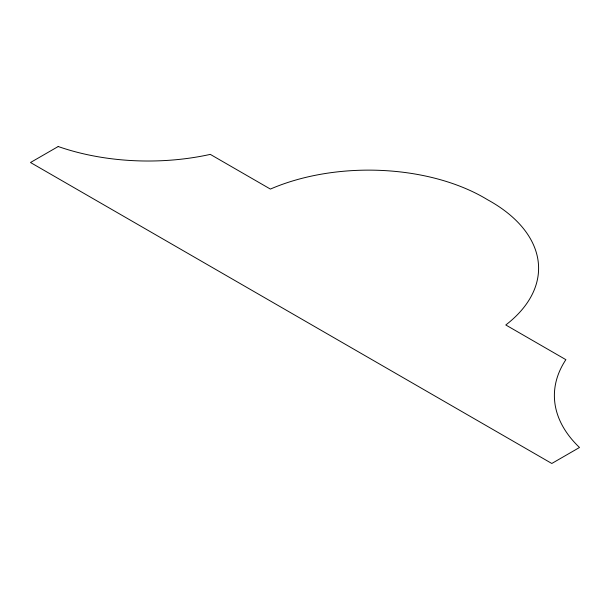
<?xml version="1.0" encoding="UTF-8"?>
<svg xmlns="http://www.w3.org/2000/svg" width="610" height="610" viewBox="0 0 610 610"><rect width="100%" height="100%" fill="white"/><g stroke="black" fill="none" stroke-linecap="round" stroke-linejoin="round"><path stroke-width="0.91" d="M58.202 146.522L30.5 162.512L551.798 463.478L579.5 447.488A173.72 100.292 0 0 1 565.882 359.671L505.789 324.977A163.518 94.405 0 0 0 487.436 199.668A163.518 94.405 0 0 0 270.39 189.077L210.297 154.383A173.72 100.292 0 0 1 58.202 146.522"/></g></svg>
